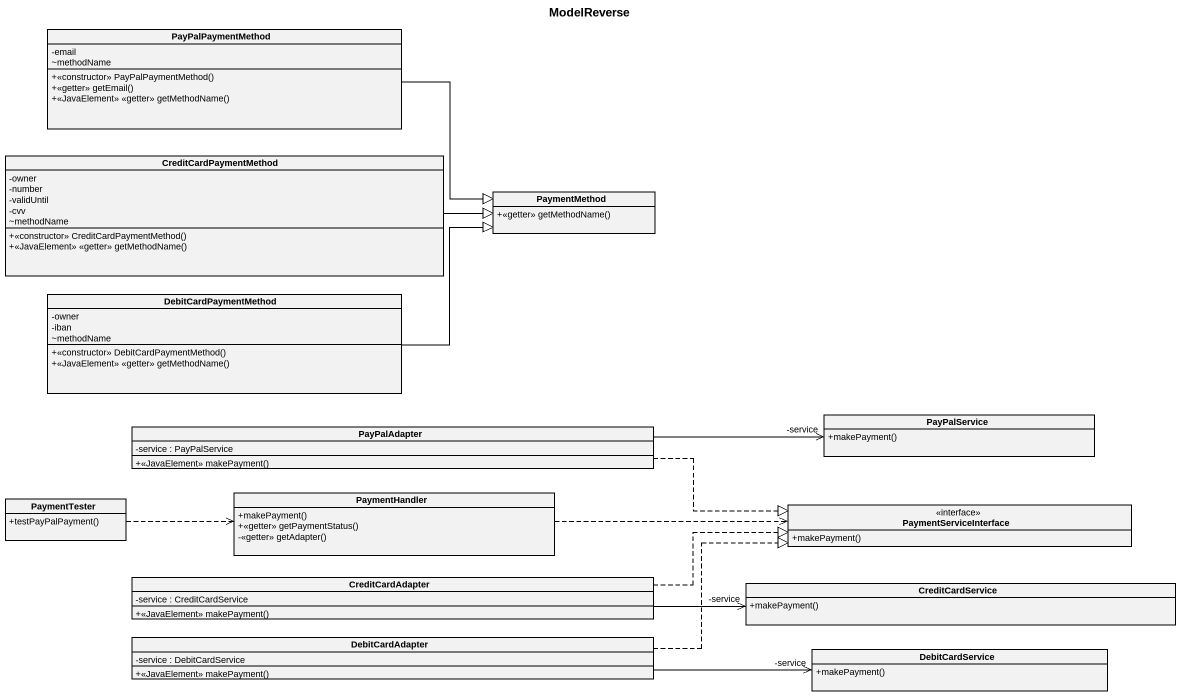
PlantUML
@startuml
title ModelReverse
hide circle
hide empty members
skinparam classAttributeIconSize 0
class PayPalPaymentMethod {
  -email
  ~methodName
  +<<constructor>> PayPalPaymentMethod()
  +<<getter>> getEmail()
  +<<JavaElement>> <<getter>> getMethodName()
}
class CreditCardPaymentMethod {
  -owner
  -number
  -validUntil
  -cvv
  ~methodName
  +<<constructor>> CreditCardPaymentMethod()
  +<<JavaElement>> <<getter>> getMethodName()
}
class PaymentMethod {
  +<<getter>> getMethodName()
}
class DebitCardPaymentMethod {
  -owner
  -iban
  ~methodName
  +<<constructor>> DebitCardPaymentMethod()
  +<<JavaElement>> <<getter>> getMethodName()
}
class PayPalService {
  +makePayment()
}
class PayPalAdapter {
  -service : PayPalService
  +<<JavaElement>> makePayment()
}
class PaymentTester {
  +testPayPalPayment()
}
class PaymentHandler {
  +makePayment()
  +<<getter>> getPaymentStatus()
  -<<getter>> getAdapter()
}
interface PaymentServiceInterface {
  +makePayment()
}
class CreditCardAdapter {
  -service : CreditCardService
  +<<JavaElement>> makePayment()
}
class CreditCardService {
  +makePayment()
}
class DebitCardAdapter {
  -service : DebitCardService
  +<<JavaElement>> makePayment()
}
class DebitCardService {
  +makePayment()
}
PayPalPaymentMethod -right-|> PaymentMethod
CreditCardPaymentMethod -right-|> PaymentMethod
DebitCardPaymentMethod -right-|> PaymentMethod
PayPalAdapter -right-> "-service" PayPalService
PayPalAdapter .right.|> PaymentServiceInterface
PaymentTester .right.> PaymentHandler
PaymentHandler .right.> PaymentServiceInterface
CreditCardAdapter .right.|> PaymentServiceInterface
CreditCardAdapter -right-> "-service" CreditCardService
DebitCardAdapter .right.|> PaymentServiceInterface
DebitCardAdapter -right-> "-service" DebitCardService
@enduml
